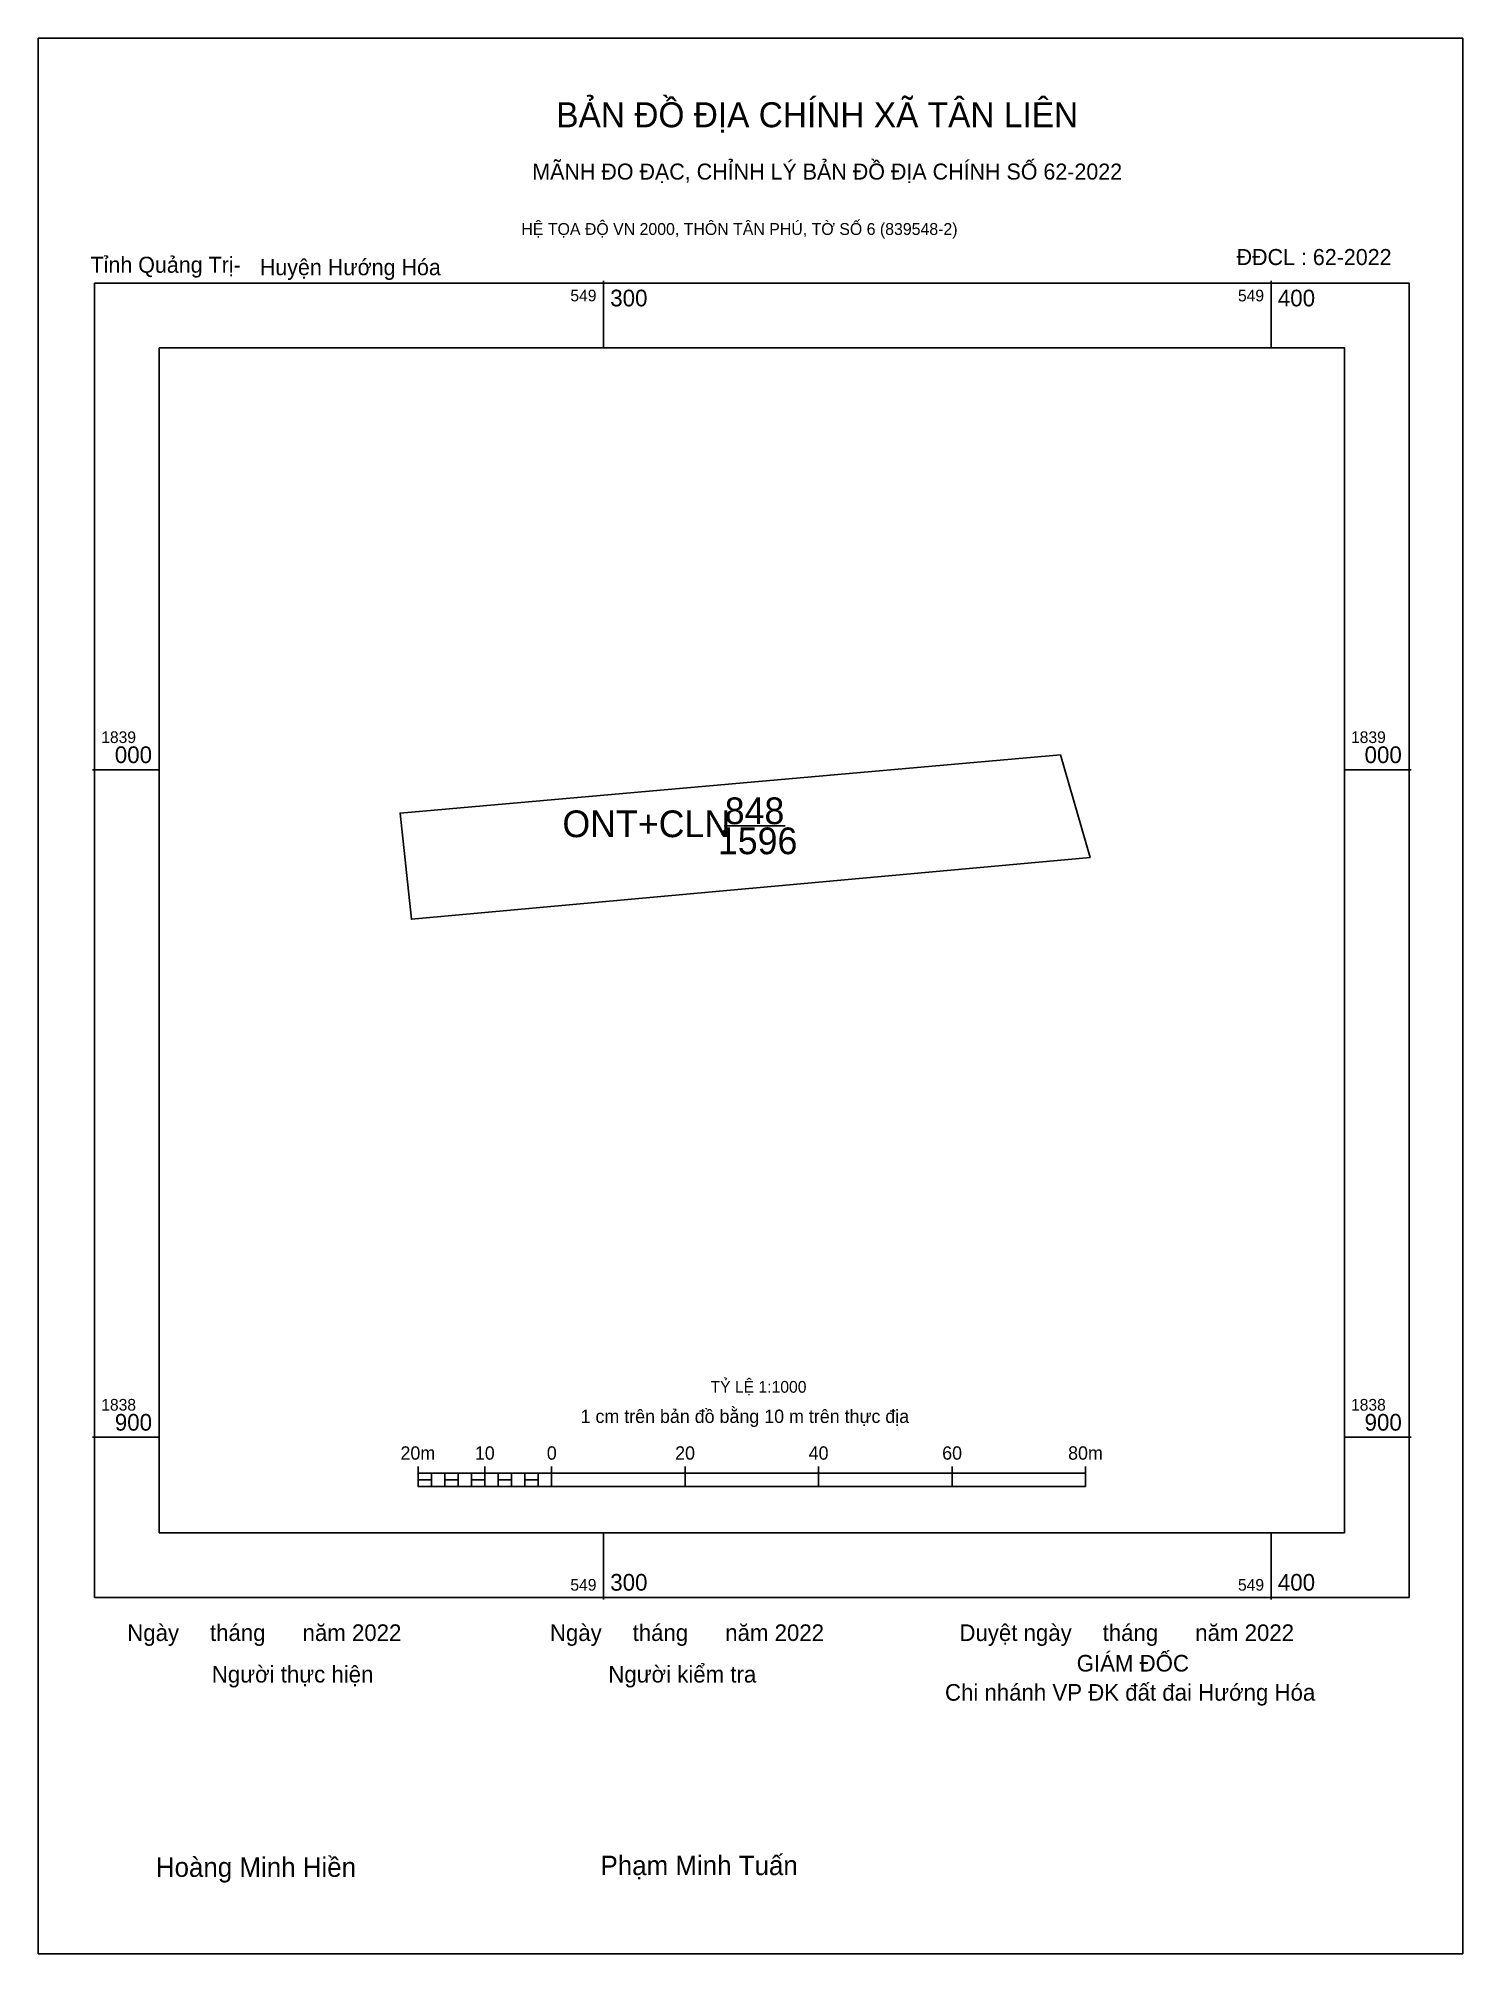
# Model space of a CAD drawing. Extents: x 548395 to 549429, y 1837935 to 1839110.
# Drawn here: x 549215.3 to 549428.7, y 1838822.6 to 1839109.6 of the extents above.
import ezdxf

# ---------------------------------------------------------------- set-up
doc = ezdxf.new("R2010")
doc.units = 0
for name, color, linetype in [('Level 1', 7, 'Continuous'), ('Level 15', 7, 'Continuous'), ('Level 6', 7, 'Continuous'), ('Level 62', 7, 'Continuous'), ('Level 63', 7, 'Continuous'), ('Level 9', 7, 'Continuous')]:
    doc.layers.add(name, color=color, linetype=linetype)

msp = doc.modelspace()

# ---------------------------------------------------------------- linework, layer by layer
at = {"layer": 'Level 1'}
msp.add_lwpolyline([(549368.43, 1839002.24), (549372.88, 1838986.87), (549271.21, 1838977.6), (549269.53, 1838993.51)], close=True, dxfattribs=at)
at = {"layer": 'Level 15'}
msp.add_lwpolyline([(549215.33, 1839109.57), (549428.69, 1839109.57), (549428.69, 1838822.65), (549215.33, 1838822.65)], close=True, dxfattribs=at)
at = {"layer": 'Level 62'}
msp.add_lwpolyline([(549233.45, 1839063.22), (549410.96, 1839063.22), (549410.96, 1838885.71), (549233.45, 1838885.71)], close=True, dxfattribs=at)
at = {"layer": 'Level 63'}
for p, q in [((549300, 1839073.22), (549300, 1839063.22)), ((549400, 1839073.22), (549400, 1839063.22)), ((549223.45, 1839000), (549233.45, 1839000)), ((549410.96, 1839000), (549420.96, 1839000)), ((549318.06, 1838991.62), (549327.22, 1838991.62)), ((549223.45, 1838900), (549233.45, 1838900)), ((549410.96, 1838900), (549420.96, 1838900)), ((549272.21, 1838895.65), (549272.21, 1838892.65)), ((549282.21, 1838895.65), (549282.21, 1838892.65)), ((549292.21, 1838895.65), (549292.21, 1838892.65)), ((549312.21, 1838895.65), (549312.21, 1838892.65)), ((549332.21, 1838895.65), (549332.21, 1838892.65)), ((549352.21, 1838895.65), (549352.21, 1838892.65)), ((549372.21, 1838895.65), (549372.21, 1838892.65)), ((549272.21, 1838894.65), (549372.21, 1838894.65)), ((549272.21, 1838892.65), (549372.21, 1838892.65)), ((549274.21, 1838894.65), (549274.21, 1838892.65)), ((549276.21, 1838894.65), (549276.21, 1838892.65)), ((549278.21, 1838894.65), (549278.21, 1838892.65)), ((549280.21, 1838894.65), (549280.21, 1838892.65)), ((549282.21, 1838894.65), (549282.21, 1838892.65)), ((549284.21, 1838894.65), (549284.21, 1838892.65)), ((549286.21, 1838894.65), (549286.21, 1838892.65)), ((549288.21, 1838894.65), (549288.21, 1838892.65)), ((549290.21, 1838894.65), (549290.21, 1838892.65)), ((549292.21, 1838894.65), (549292.21, 1838892.65)), ((549300, 1838885.71), (549300, 1838875.71)), ((549400, 1838885.71), (549400, 1838875.71))]:
    msp.add_line(p, q, dxfattribs=at)
for points in [[(549223.76, 1839072.91), (549420.65, 1839072.91), (549420.65, 1838876.03), (549223.76, 1838876.03)], [(549272.21, 1838893.65), (549274.21, 1838893.65), (549274.21, 1838892.65), (549272.21, 1838892.65)], [(549272.21, 1838893.65), (549274.21, 1838893.65), (549274.21, 1838892.65), (549272.21, 1838892.65)], [(549276.21, 1838893.65), (549278.21, 1838893.65), (549278.21, 1838892.65), (549276.21, 1838892.65)], [(549280.21, 1838893.65), (549282.21, 1838893.65), (549282.21, 1838892.65), (549280.21, 1838892.65)], [(549284.21, 1838893.65), (549286.21, 1838893.65), (549286.21, 1838892.65), (549284.21, 1838892.65)], [(549288.21, 1838893.65), (549290.21, 1838893.65), (549290.21, 1838892.65), (549288.21, 1838892.65)]]:
    msp.add_lwpolyline(points, close=True, dxfattribs=at)

# ---------------------------------------------------------------- texts
at = {"layer": 'Level 1'}
for s, p in [('848', (549318.15, 1838991.85)), ('ONT+CLN', (549293.84, 1838989.9)), ('1596', (549317.13, 1838987.35))]:
    msp.add_text(s, height=4, dxfattribs=at).set_placement(p)
at = {"layer": 'Level 6'}
msp.add_text('TỶ LỆ 1:1000', height=1.7579, dxfattribs=at).set_placement((549316.02, 1838906.68))
at = {"layer": 'Level 63'}
for s, height, p in [('BẢN ĐỒ ĐỊA CHÍNH XÃ TÂN LIÊN', 3.7437, (549292.92, 1839096.24)), ('MÃNH ĐO ĐẠC, CHỈNH LÝ BẢN ĐỒ ĐỊA CHÍNH SỐ 62-2022', 2.4022, (549289.32, 1839088.4)), ('HỆ TỌA ĐỘ VN 2000, THÔN TÂN PHÚ, TỜ SỐ 6 (839548-2)', 1.7782, (549287.69, 1839080.11)), ('549', 1.75, (549295.03, 1839070.16)), ('300', 2.5, (549301, 1839069.41)), ('549', 1.75, (549395.03, 1839070.16)), ('400', 2.5, (549401, 1839069.41)), ('1839', 1.75, (549224.76, 1839004)), ('1839', 1.75, (549411.96, 1839004)), ('000', 2.5, (549226.79, 1839001)), ('000', 2.5, (549413.99, 1839001)), ('1838', 1.75, (549224.76, 1838904)), ('1 cm trên bản đồ bằng 10 m trên thực địa', 2, (549296.56, 1838902.15)), ('1838', 1.75, (549411.96, 1838904)), ('900', 2.5, (549226.79, 1838901)), ('900', 2.5, (549413.99, 1838901)), ('20m', 2, (549269.58, 1838896.65)), ('10', 2, (549280.72, 1838896.65)), ('0', 2, (549291.5, 1838896.65)), ('20', 2, (549310.72, 1838896.65)), ('40', 2, (549330.72, 1838896.65)), ('60', 2, (549350.72, 1838896.65)), ('80m', 2, (549369.58, 1838896.65)), ('549', 1.75, (549295.03, 1838877.03)), ('300', 2.5, (549301, 1838877.03)), ('549', 1.75, (549395.03, 1838877.03)), ('400', 2.5, (549401, 1838877.03)), ('Ngày     tháng      năm 2022', 2.4883, (549228.65, 1838869.49)), ('Ngày     tháng      năm 2022', 2.4883, (549291.96, 1838869.49)), ('Duyệt ngày     tháng      năm 2022', 2.4883, (549353.3, 1838869.49)), ('GIÁM ĐỐC', 2.488, (549370.87, 1838864.92)), ('Người thực hiện', 2.4883, (549241.32, 1838863.27)), ('Người kiểm tra', 2.4883, (549300.71, 1838863.27)), ('Chi nhánh VP ĐK đất đai Hướng Hóa', 2.4883, (549351.14, 1838860.55)), ('Hoàng Minh Hiền', 2.9024, (549232.94, 1838834.16)), ('Phạm Minh Tuấn', 2.9024, (549299.54, 1838834.42))]:
    msp.add_text(s, height=height, dxfattribs=at).set_placement(p)
at = {"layer": 'Level 9'}
for s, p in [('Tỉnh Quảng Trị-', (549223.16, 1839074.44)), ('Huyện Hướng Hóa', (549248.51, 1839074.08)), ('ĐĐCL : 62-2022', (549394.82, 1839075.6))]:
    msp.add_text(s, height=2.4022, dxfattribs=at).set_placement(p)

doc.saveas('drawing.dxf')
